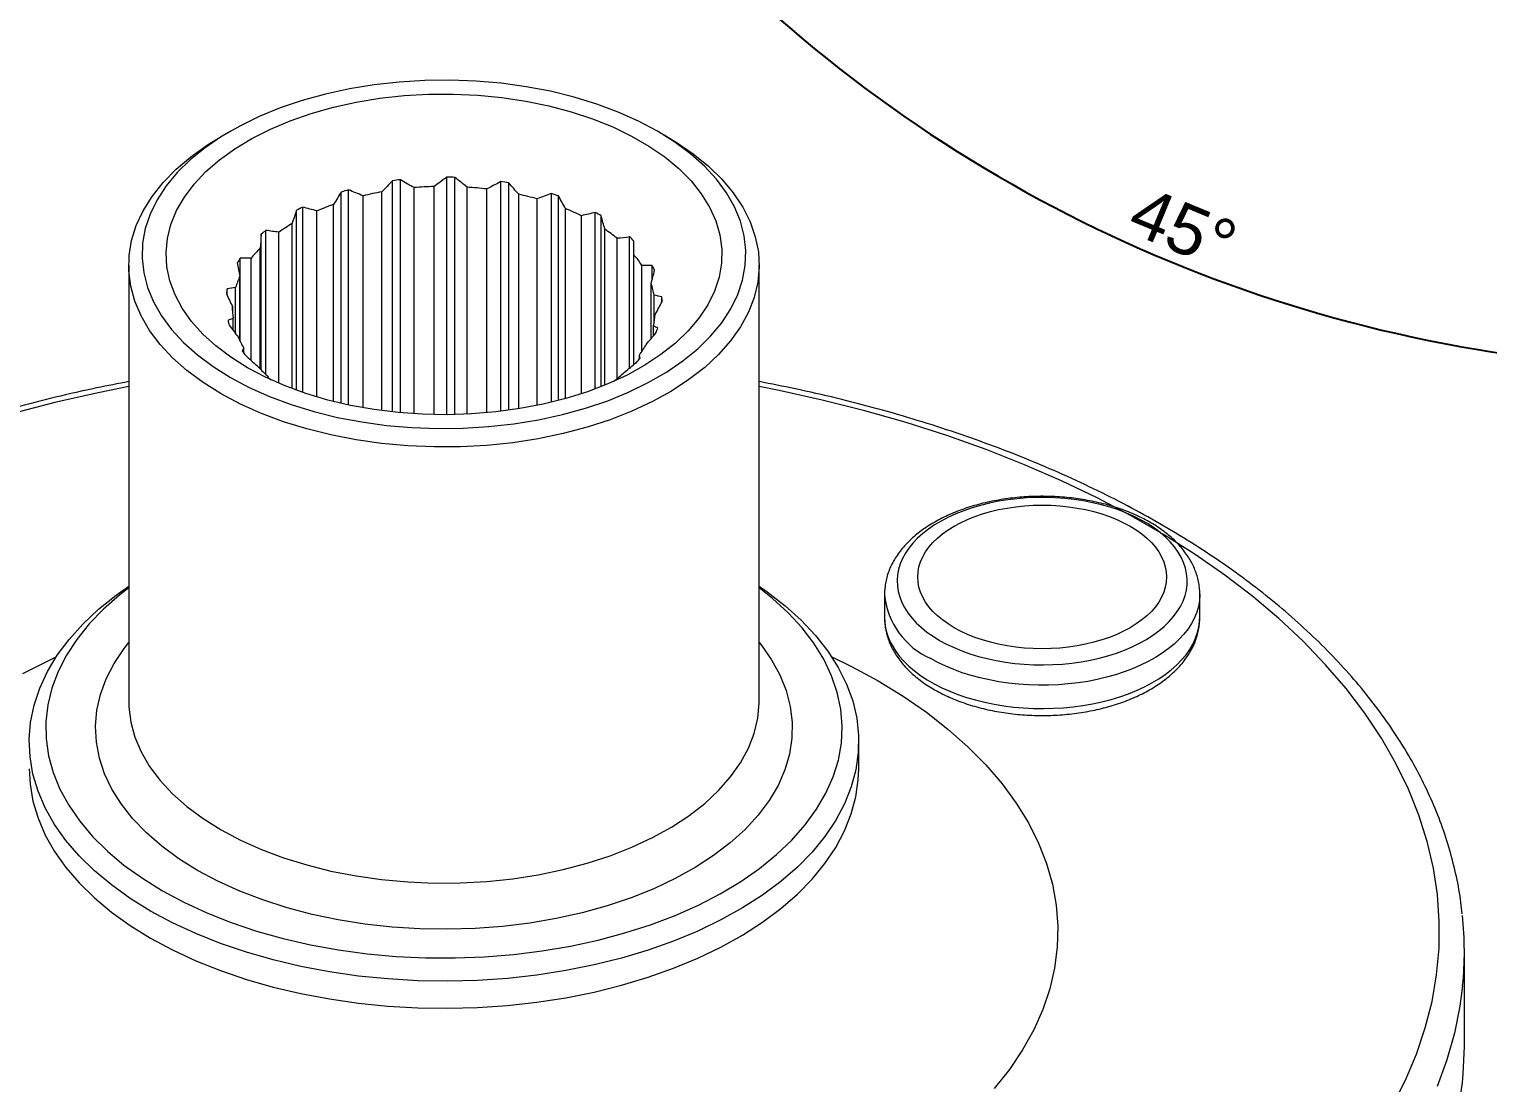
# Model space of a CAD drawing. Header units: millimetres. Extents: x 2429 to 2877, y 1091 to 1407.
# Drawn here: x 2495.5 to 2583.5, y 1158 to 1221.5 of the extents above; entities that cross this region are included whole.
import ezdxf

# ---------------------------------------------------------------- set-up
doc = ezdxf.new("R2010")
doc.units = ezdxf.units.MM
doc.layers.add('AM_5', color=3, linetype='Continuous', lineweight=25)
doc.styles.get("Standard").update_dxf_attribs({"font": 'arial.ttf'})
doc.dimstyles.new('ISO-25', dxfattribs={"dimtxt": 3, "dimasz": 2.5, "dimexe": 1.25, "dimexo": 0.625, "dimtad": 1, "dimtxsty": 'Standard', "dimcen": 2.5, "dimadec": 0, "dimazin": 0, "dimtfac": 1, "dimtmove": 0, "dimatfit": 3, "dimfxl": 1, "dimarcsym": 0})

# ---------------------------------------------------------------- blocks, each defined once
blk = doc.blocks.new('*D49')
at = {"layer": 'AM_5', "color": 0, "lineweight": -2, "transparency": 16777216}
for p, q in [((2596.817, 1360.981), (2596.817, 1381.905)), ((2518.206, 1286.096), (2501.007, 1286.096))]:
    blk.add_line(p, q, dxfattribs=at)
blk.add_arc((2596.817, 1286.096), 94.559, 91.51485, 178.48515, dxfattribs=at)
at = {"layer": 'AM_5', "color": 0, "transparency": 16777216}
for points in [[(2594.312, 1381.039), (2594.323, 1380.206), (2596.817, 1380.655)], [(2502.707, 1288.59), (2501.874, 1288.601), (2502.257, 1286.096)]]:
    blk.add_solid(points, dxfattribs=at)
at = {"layer": 'Defpoints', "color": 0, "transparency": 16777216}
for p in [(2549.537, 1367.987), (2596.817, 1360.356), (2518.831, 1286.096), (2816.641, 1286.096), (2596.817, 1211.837)]:
    blk.add_point(p, dxfattribs=at)
at = {"layer": 'AM_5', "color": 0, "transparency": 16777216, "insert": (2528.428, 1354.485), "char_height": 3, "attachment_point": 5, "rotation": 45}
blk.add_mtext('90°', dxfattribs=at)
blk = doc.blocks.new('*D50')
at = {"layer": 'AM_5', "color": 0, "lineweight": -2, "transparency": 16777216}
for p, q in [((2548.208, 1237.487), (2535.799, 1225.078)), ((2596.817, 1211.212), (2596.817, 1199.804))]:
    blk.add_line(p, q, dxfattribs=at)
blk.add_arc((2596.817, 1286.096), 85.042, 226.68439, 268.31561, dxfattribs=at)
at = {"layer": 'AM_5', "color": 0, "transparency": 16777216}
for points in [[(2538.186, 1223.922), (2538.767, 1224.519), (2536.683, 1225.962)], [(2594.323, 1201.507), (2594.311, 1200.674), (2596.817, 1201.054)]]:
    blk.add_solid(points, dxfattribs=at)
at = {"layer": 'Defpoints', "color": 0, "transparency": 16777216}
for p in [(2596.817, 1360.356), (2570.3, 1259.58), (2548.65, 1237.929), (2554.296, 1212.447), (2596.817, 1211.837)]:
    blk.add_point(p, dxfattribs=at)
at = {"layer": 'AM_5', "color": 0, "transparency": 16777216, "insert": (2565.096, 1209.514), "char_height": 3, "attachment_point": 5, "rotation": 337.5}
blk.add_mtext('45°', dxfattribs=at)

msp = doc.modelspace()

# ---------------------------------------------------------------- linework, layer by layer
at = {"color": 7, "linetype": 'Continuous', "lineweight": 15}
for p, q in [((2507.675, 1215.371), (2507.11, 1215.044)), ((2533.984, 1215.044), (2533.418, 1215.371)), ((2517.435, 1198.442), (2517.435, 1212.379)), ((2517.923, 1198.393), (2517.923, 1212.442)), ((2520.71, 1198.274), (2520.71, 1212.594)), ((2521.21, 1198.281), (2521.21, 1212.585)), ((2514.355, 1198.958), (2514.355, 1211.701)), ((2514.801, 1198.86), (2514.801, 1211.832)), ((2515.667, 1198.693), (2515.667, 1211.477)), ((2516.798, 1198.519), (2516.798, 1211.712)), ((2518.75, 1198.329), (2518.75, 1211.964)), ((2519.947, 1198.28), (2519.947, 1212.029)), ((2521.946, 1198.307), (2521.946, 1211.993)), ((2523.133, 1198.389), (2523.133, 1211.884)), ((2523.975, 1198.478), (2523.975, 1212.332)), ((2524.455, 1198.54), (2524.455, 1212.252)), ((2525.053, 1198.63), (2525.053, 1211.562)), ((2527.024, 1199.026), (2527.024, 1211.61)), ((2511.665, 1199.745), (2511.665, 1210.601)), ((2512.04, 1199.613), (2512.04, 1210.792)), ((2513.885, 1199.071), (2513.885, 1210.953)), ((2526.156, 1198.832), (2526.156, 1211.287)), ((2527.455, 1199.134), (2527.455, 1211.463)), ((2527.878, 1199.249), (2527.878, 1210.699)), ((2511.391, 1199.846), (2511.391, 1209.799)), ((2512.891, 1199.342), (2512.891, 1210.563)), ((2528.828, 1199.538), (2528.828, 1210.274)), ((2529.667, 1199.832), (2529.667, 1210.472)), ((2530.02, 1199.969), (2530.02, 1210.268)), ((2509.532, 1200.97), (2509.532, 1209.15)), ((2509.813, 1200.704), (2509.813, 1209.389)), ((2510.596, 1200.165), (2510.596, 1209.279)), ((2530.242, 1200.058), (2530.242, 1209.457)), ((2530.978, 1200.445), (2530.978, 1208.909)), ((2531.736, 1201.092), (2531.736, 1208.991)), ((2509.472, 1201.03), (2509.472, 1208.324)), ((2531.991, 1201.3), (2531.991, 1208.743)), ((2501.547, 1207.29), (2501.547, 1180.997)), ((2508.261, 1202.709), (2508.261, 1207.71)), ((2508.926, 1201.547), (2508.926, 1207.706)), ((2531.996, 1201.305), (2531.996, 1207.915)), ((2532.474, 1202.075), (2532.474, 1207.278)), ((2533.103, 1206.443), (2533.103, 1207.26)), ((2539.547, 1180.997), (2539.547, 1207.29)), ((2508.249, 1202.734), (2508.249, 1206.619)), ((2507.481, 1205.473), (2507.481, 1205.861)), ((2507.987, 1203.17), (2507.987, 1205.942)), ((2533.032, 1202.864), (2533.032, 1206.17)), ((2533.22, 1203.869), (2533.22, 1205.484)), ((2533.68, 1205.068), (2533.68, 1205.386)), ((2507.798, 1204.561), (2507.798, 1204.793)), ((2507.836, 1203.366), (2507.836, 1204.099)), ((2533.17, 1203.026), (2533.17, 1203.64)), ((2508.484, 1201.981), (2508.484, 1202.292)), ((2532.326, 1201.629), (2532.326, 1201.86)), ((2547.1, 1187.444), (2547.1, 1186.04)), ((2566.1, 1186.04), (2566.1, 1187.444)), ((2539.547, 1180.944), (2539.547, 1180.997)), ((2545.547, 1176.914), (2545.547, 1178.548)), ((2582.047, 1160.175), (2582.047, 1165.891))]:
    msp.add_line(p, q, dxfattribs=at)
at = {"color": 7, "linetype": 'Continuous', "lineweight": 15, "flags": 128}
for points in [[(2507.677, 1200.514), (2508.815, 1199.91), (2510.037, 1199.365), (2511.335, 1198.881), (2512.7, 1198.463), (2514.121, 1198.113), (2515.588, 1197.834), (2517.091, 1197.628), (2518.619, 1197.495), (2520.16, 1197.439), (2521.705, 1197.458), (2523.241, 1197.552), (2524.758, 1197.721), (2526.244, 1197.964), (2527.69, 1198.279), (2529.084, 1198.664), (2530.416, 1199.115), (2531.677, 1199.63), (2532.858, 1200.205), (2533.951, 1200.836), (2534.947, 1201.518), (2535.839, 1202.246), (2536.62, 1203.015), (2537.287, 1203.819), (2537.832, 1204.654), (2538.253, 1205.512), (2538.546, 1206.388), (2538.71, 1207.274), (2538.743, 1208.166), (2538.644, 1209.056), (2538.416, 1209.938), (2538.058, 1210.806), (2537.575, 1211.653), (2536.968, 1212.473), (2536.244, 1213.261), (2535.406, 1214.01), (2534.461, 1214.715), (2533.416, 1215.372), (2532.278, 1215.976), (2531.056, 1216.521), (2529.758, 1217.005), (2528.394, 1217.423), (2526.973, 1217.773), (2525.506, 1218.052), (2524.003, 1218.258), (2522.475, 1218.391), (2520.933, 1218.447), (2519.389, 1218.428), (2517.852, 1218.334), (2516.336, 1218.165), (2514.849, 1217.922), (2513.404, 1217.607), (2512.01, 1217.222), (2510.678, 1216.771), (2509.416, 1216.256), (2508.235, 1215.681), (2507.143, 1215.05), (2506.147, 1214.368), (2505.255, 1213.64), (2504.473, 1212.871), (2503.807, 1212.067), (2503.262, 1211.232), (2502.841, 1210.374), (2502.547, 1209.498), (2502.384, 1208.612), (2502.351, 1207.72), (2502.449, 1206.83), (2502.678, 1205.948), (2503.035, 1205.08), (2503.519, 1204.233), (2504.125, 1203.413), (2504.85, 1202.625), (2505.688, 1201.876), (2506.632, 1201.17), (2507.677, 1200.514)], [(2508.703, 1201.106), (2507.702, 1201.737), (2506.802, 1202.416), (2506.01, 1203.139), (2505.332, 1203.9), (2504.772, 1204.692), (2504.336, 1205.509), (2504.027, 1206.346), (2503.847, 1207.195), (2503.798, 1208.05), (2503.88, 1208.904), (2504.092, 1209.751), (2504.433, 1210.583), (2504.9, 1211.395), (2505.49, 1212.18), (2506.198, 1212.931), (2507.018, 1213.644), (2507.943, 1214.312), (2508.968, 1214.93), (2510.083, 1215.493), (2511.28, 1215.998), (2512.549, 1216.439), (2513.881, 1216.814), (2515.265, 1217.119), (2516.691, 1217.353), (2518.146, 1217.513), (2519.621, 1217.598), (2521.103, 1217.607), (2522.58, 1217.541), (2524.041, 1217.4), (2525.475, 1217.184), (2526.871, 1216.897), (2528.217, 1216.539), (2529.503, 1216.114), (2530.719, 1215.625), (2531.855, 1215.076), (2532.903, 1214.471), (2533.854, 1213.815), (2534.701, 1213.113), (2535.437, 1212.371), (2536.057, 1211.594), (2536.555, 1210.788), (2536.928, 1209.96), (2537.173, 1209.117), (2537.288, 1208.264), (2537.271, 1207.408), (2537.124, 1206.557), (2536.847, 1205.717), (2536.442, 1204.894), (2535.913, 1204.095), (2535.264, 1203.326), (2534.5, 1202.593), (2533.626, 1201.902), (2532.65, 1201.259), (2531.579, 1200.667), (2530.422, 1200.133), (2529.188, 1199.659), (2527.886, 1199.251), (2526.526, 1198.911), (2525.12, 1198.641), (2523.678, 1198.444), (2522.212, 1198.321), (2520.732, 1198.274), (2519.251, 1198.302), (2517.78, 1198.406), (2516.331, 1198.585), (2514.915, 1198.836), (2513.543, 1199.159), (2512.225, 1199.551), (2510.973, 1200.009), (2509.796, 1200.528), (2508.703, 1201.106)], [(2507.112, 1199.534), (2506.035, 1200.21), (2505.059, 1200.936), (2504.193, 1201.706), (2503.441, 1202.516), (2502.809, 1203.359), (2502.301, 1204.23), (2501.922, 1205.122), (2501.673, 1206.029), (2501.556, 1206.945), (2501.573, 1207.864), (2501.723, 1208.778), (2502.004, 1209.682), (2502.416, 1210.57), (2502.955, 1211.434), (2503.618, 1212.269), (2504.399, 1213.07), (2505.293, 1213.829), (2506.295, 1214.543), (2507.11, 1215.044)], [(2533.984, 1215.044), (2534.533, 1214.714), (2535.56, 1214.012), (2536.482, 1213.264), (2537.292, 1212.473), (2537.984, 1211.646), (2538.554, 1210.788), (2538.998, 1209.906), (2539.313, 1209.006), (2539.496, 1208.093), (2539.546, 1207.175), (2539.462, 1206.258), (2539.246, 1205.347), (2538.899, 1204.451), (2538.424, 1203.574), (2537.822, 1202.724), (2537.1, 1201.905), (2536.261, 1201.125), (2535.313, 1200.387), (2534.26, 1199.698), (2533.112, 1199.062), (2531.875, 1198.484), (2530.559, 1197.968), (2529.173, 1197.517), (2527.726, 1197.134), (2526.229, 1196.823), (2524.691, 1196.585), (2523.125, 1196.423), (2521.541, 1196.336), (2519.95, 1196.327), (2518.363, 1196.394), (2516.791, 1196.538), (2515.246, 1196.757), (2513.738, 1197.05), (2512.277, 1197.415), (2510.875, 1197.849), (2509.54, 1198.349), (2508.283, 1198.912), (2507.112, 1199.534)], [(2550.418, 1184.667), (2550.841, 1184.439), (2551.288, 1184.228), (2551.758, 1184.034), (2552.25, 1183.858), (2552.761, 1183.702), (2553.288, 1183.565), (2553.83, 1183.449), (2554.384, 1183.354), (2554.948, 1183.28), (2555.519, 1183.228), (2556.095, 1183.198), (2556.673, 1183.189), (2557.25, 1183.203), (2557.825, 1183.239), (2558.394, 1183.297), (2558.956, 1183.376), (2559.507, 1183.476), (2560.046, 1183.598), (2560.569, 1183.739), (2561.076, 1183.901), (2561.562, 1184.081), (2562.027, 1184.279), (2562.468, 1184.495), (2562.884, 1184.727), (2563.272, 1184.974), (2563.63, 1185.236), (2563.959, 1185.511), (2564.255, 1185.798), (2564.517, 1186.095), (2564.745, 1186.402), (2564.937, 1186.716), (2565.093, 1187.038), (2565.211, 1187.364), (2565.292, 1187.695), (2565.335, 1188.028), (2565.34, 1188.361), (2565.307, 1188.695), (2565.235, 1189.026), (2565.126, 1189.353), (2564.979, 1189.676), (2564.796, 1189.993), (2564.577, 1190.302), (2564.323, 1190.602), (2564.036, 1190.891), (2563.715, 1191.169), (2563.364, 1191.434), (2562.983, 1191.685), (2562.574, 1191.921), (2562.14, 1192.141), (2561.68, 1192.344), (2561.199, 1192.529), (2560.698, 1192.695), (2560.178, 1192.841), (2559.643, 1192.968), (2559.095, 1193.073), (2558.536, 1193.158), (2557.968, 1193.221), (2557.394, 1193.262), (2556.817, 1193.282), (2556.239, 1193.279), (2555.663, 1193.254), (2555.09, 1193.207), (2554.524, 1193.139), (2553.968, 1193.049), (2553.422, 1192.938), (2552.891, 1192.806), (2552.376, 1192.655), (2551.879, 1192.484), (2551.403, 1192.295), (2550.95, 1192.087), (2550.521, 1191.863), (2550.12, 1191.624), (2549.746, 1191.369), (2549.402, 1191.101), (2549.09, 1190.82), (2548.811, 1190.527), (2548.565, 1190.225), (2548.355, 1189.914), (2548.181, 1189.596), (2548.044, 1189.272), (2547.944, 1188.943), (2547.882, 1188.611), (2547.858, 1188.278), (2547.872, 1187.944), (2547.925, 1187.612), (2548.015, 1187.282), (2548.143, 1186.957), (2548.308, 1186.637), (2548.51, 1186.324), (2548.746, 1186.02), (2549.017, 1185.725), (2549.321, 1185.441), (2549.657, 1185.169), (2550.023, 1184.911), (2550.418, 1184.667)], [(2561.904, 1191.551), (2562.268, 1191.325), (2562.604, 1191.085), (2562.91, 1190.831), (2563.183, 1190.565), (2563.423, 1190.288), (2563.627, 1190.003), (2563.797, 1189.71), (2563.929, 1189.41), (2564.024, 1189.106), (2564.081, 1188.799), (2564.1, 1188.49), (2564.081, 1188.181), (2564.024, 1187.874), (2563.929, 1187.57), (2563.797, 1187.27), (2563.627, 1186.977), (2563.423, 1186.691), (2563.183, 1186.415), (2562.91, 1186.149), (2562.604, 1185.895), (2562.268, 1185.655), (2561.904, 1185.428), (2561.512, 1185.218), (2561.095, 1185.024), (2560.655, 1184.848), (2560.195, 1184.69), (2559.716, 1184.551), (2559.221, 1184.433), (2558.713, 1184.336), (2558.195, 1184.259), (2557.668, 1184.204), (2557.135, 1184.171), (2556.6, 1184.16), (2556.065, 1184.171), (2555.533, 1184.204), (2555.006, 1184.259), (2554.487, 1184.336), (2553.979, 1184.433), (2553.485, 1184.551), (2553.006, 1184.69), (2552.546, 1184.848), (2552.106, 1185.024), (2551.689, 1185.218), (2551.297, 1185.428), (2550.932, 1185.655), (2550.596, 1185.895), (2550.291, 1186.149), (2550.018, 1186.415), (2549.778, 1186.691), (2549.573, 1186.977), (2549.404, 1187.27), (2549.272, 1187.57), (2549.177, 1187.874), (2549.119, 1188.181), (2549.1, 1188.49), (2549.119, 1188.799), (2549.177, 1189.106), (2549.272, 1189.41), (2549.404, 1189.71), (2549.573, 1190.003), (2549.778, 1190.288), (2550.018, 1190.565), (2550.291, 1190.831), (2550.596, 1191.085), (2550.932, 1191.325), (2551.297, 1191.551), (2551.689, 1191.762), (2552.106, 1191.956), (2552.546, 1192.132), (2553.006, 1192.29), (2553.485, 1192.428), (2553.979, 1192.547), (2554.487, 1192.644), (2555.006, 1192.721), (2555.533, 1192.775), (2556.065, 1192.808), (2556.6, 1192.82), (2557.135, 1192.808), (2557.668, 1192.775), (2558.195, 1192.721), (2558.713, 1192.644), (2559.221, 1192.547), (2559.716, 1192.428), (2560.195, 1192.29), (2560.655, 1192.132), (2561.095, 1191.956), (2561.512, 1191.762), (2561.904, 1191.551)], [(2502.869, 1168.342), (2501.64, 1169.105), (2500.509, 1169.918), (2499.482, 1170.775), (2498.566, 1171.673), (2497.764, 1172.606), (2497.08, 1173.571), (2496.519, 1174.561), (2496.084, 1175.572), (2495.776, 1176.599), (2495.597, 1177.636), (2495.548, 1178.678), (2495.629, 1179.719), (2495.841, 1180.754), (2496.181, 1181.777), (2496.648, 1182.784), (2497.24, 1183.768), (2497.953, 1184.725), (2498.784, 1185.65), (2499.729, 1186.539), (2500.782, 1187.385), (2501.547, 1187.927)], [(2501.547, 1187.829), (2501.001, 1187.404), (2500.026, 1186.549), (2499.163, 1185.654), (2498.416, 1184.725), (2497.791, 1183.767), (2497.29, 1182.785), (2496.916, 1181.784), (2496.671, 1180.77), (2496.556, 1179.748), (2496.572, 1178.724), (2496.72, 1177.704), (2496.997, 1176.693), (2497.403, 1175.696), (2497.936, 1174.719), (2498.592, 1173.768), (2499.368, 1172.847), (2500.259, 1171.962), (2501.262, 1171.117), (2502.369, 1170.317), (2503.576, 1169.567)], [(2539.547, 1187.927), (2540.032, 1187.589), (2541.112, 1186.754), (2542.084, 1185.876), (2542.944, 1184.96), (2543.687, 1184.01), (2544.309, 1183.032), (2544.808, 1182.031), (2545.18, 1181.011), (2545.424, 1179.978), (2545.538, 1178.938), (2545.521, 1177.896), (2545.375, 1176.858), (2545.099, 1175.828), (2544.695, 1174.812), (2544.165, 1173.816), (2543.512, 1172.845), (2542.739, 1171.903), (2541.851, 1170.996), (2540.851, 1170.128), (2539.746, 1169.304), (2538.541, 1168.528), (2537.241, 1167.805), (2535.855, 1167.137), (2534.389, 1166.53), (2532.851, 1165.984), (2531.248, 1165.504), (2529.59, 1165.093), (2527.885, 1164.751), (2526.141, 1164.481), (2524.368, 1164.285), (2522.576, 1164.163), (2520.772, 1164.116), (2518.968, 1164.144), (2517.172, 1164.247), (2515.393, 1164.425), (2513.641, 1164.677), (2511.926, 1165.001), (2510.255, 1165.395), (2508.638, 1165.858), (2507.083, 1166.387), (2505.598, 1166.98), (2504.191, 1167.633), (2502.869, 1168.342)], [(2503.576, 1169.567), (2504.876, 1168.87), (2506.261, 1168.231), (2507.724, 1167.652), (2509.258, 1167.138), (2510.853, 1166.69), (2512.501, 1166.311), (2514.192, 1166.004), (2515.919, 1165.769), (2517.671, 1165.609), (2519.438, 1165.524), (2521.212, 1165.514), (2522.982, 1165.581), (2524.739, 1165.722), (2526.472, 1165.938), (2528.174, 1166.227), (2529.834, 1166.588), (2531.443, 1167.019), (2532.992, 1167.517), (2534.474, 1168.08), (2535.879, 1168.705), (2537.201, 1169.388), (2538.432, 1170.125), (2539.565, 1170.913), (2540.594, 1171.747), (2541.514, 1172.622), (2542.319, 1173.535), (2543.005, 1174.479), (2543.569, 1175.45), (2544.007, 1176.442), (2544.317, 1177.45), (2544.497, 1178.469), (2544.546, 1179.492), (2544.464, 1180.515), (2544.251, 1181.531), (2543.909, 1182.536), (2543.44, 1183.524), (2542.845, 1184.488), (2542.129, 1185.425), (2541.294, 1186.328), (2540.347, 1187.194), (2539.547, 1187.829)], [(2581.932, 1158.004), (2581.981, 1158.536), (2582.047, 1160.175)]]:
    msp.add_lwpolyline(points, dxfattribs=at)
at = {"color": 8, "linetype": 'Continuous', "lineweight": 15, "flags": 128}
for points in [[(2501.547, 1199.971), (2499.698, 1199.595), (2497.103, 1199), (2494.559, 1198.336)], [(2577.717, 1156.604), (2578.502, 1158.151), (2579.162, 1159.717), (2579.695, 1161.3), (2580.1, 1162.895), (2580.375, 1164.499), (2580.521, 1166.109), (2580.538, 1167.72), (2580.424, 1169.331), (2580.181, 1170.937), (2579.808, 1172.534), (2579.307, 1174.12), (2578.679, 1175.691), (2577.925, 1177.243), (2577.047, 1178.773), (2576.046, 1180.278), (2574.925, 1181.754), (2573.687, 1183.199), (2572.333, 1184.609), (2570.867, 1185.981), (2569.292, 1187.312), (2567.612, 1188.599), (2565.829, 1189.84), (2563.949, 1191.032), (2561.974, 1192.171), (2559.91, 1193.257), (2557.761, 1194.286), (2555.531, 1195.256), (2553.225, 1196.165), (2550.849, 1197.011), (2548.406, 1197.793), (2545.904, 1198.508), (2543.346, 1199.155), (2540.74, 1199.733), (2539.547, 1199.971)], [(2566.1, 1187.448), (2566.1, 1187.401), (2566.076, 1187.053), (2566.014, 1186.707), (2565.914, 1186.363), (2565.777, 1186.025), (2565.602, 1185.691), (2565.392, 1185.365), (2565.145, 1185.048), (2564.865, 1184.74), (2564.551, 1184.443), (2564.205, 1184.157), (2563.829, 1183.886), (2563.424, 1183.628), (2562.991, 1183.386), (2562.532, 1183.16), (2562.049, 1182.952), (2561.545, 1182.761), (2561.02, 1182.59), (2560.478, 1182.437), (2559.92, 1182.306), (2559.349, 1182.194), (2558.767, 1182.104), (2558.176, 1182.036), (2557.578, 1181.989), (2556.977, 1181.964), (2556.374, 1181.961), (2555.772, 1181.981), (2555.174, 1182.022), (2554.581, 1182.085), (2553.996, 1182.17), (2553.422, 1182.276), (2552.861, 1182.403), (2552.314, 1182.55), (2551.785, 1182.716), (2551.276, 1182.902), (2550.787, 1183.106), (2550.322, 1183.328), (2549.883, 1183.566)], [(2547.1, 1186.04), (2547.115, 1185.736), (2547.168, 1185.389), (2547.258, 1185.045), (2547.386, 1184.705), (2547.551, 1184.37), (2547.753, 1184.042), (2547.99, 1183.722), (2548.262, 1183.412), (2548.568, 1183.112), (2548.906, 1182.824), (2549.275, 1182.548), (2549.673, 1182.287), (2550.099, 1182.041), (2550.552, 1181.811), (2551.029, 1181.598), (2551.528, 1181.403), (2552.047, 1181.227), (2552.585, 1181.07), (2553.14, 1180.933), (2553.708, 1180.816), (2554.287, 1180.721), (2554.877, 1180.647), (2555.473, 1180.595), (2556.073, 1180.564), (2556.676, 1180.556), (2557.278, 1180.57), (2557.878, 1180.606), (2558.472, 1180.664), (2559.059, 1180.743), (2559.636, 1180.844), (2560.201, 1180.965), (2560.751, 1181.107), (2561.285, 1181.269), (2561.8, 1181.45), (2562.293, 1181.65), (2562.764, 1181.867), (2563.21, 1182.101), (2563.63, 1182.351), (2564.021, 1182.616), (2564.382, 1182.895), (2564.712, 1183.186), (2565.009, 1183.489), (2565.273, 1183.802), (2565.501, 1184.124), (2565.694, 1184.453), (2565.85, 1184.79), (2565.969, 1185.131), (2566.05, 1185.476), (2566.093, 1185.823), (2566.1, 1186.04)], [(2505.698, 1170.792), (2504.565, 1171.5), (2503.533, 1172.258), (2502.609, 1173.061), (2501.798, 1173.903), (2501.106, 1174.781), (2500.536, 1175.687), (2500.093, 1176.616), (2499.78, 1177.563), (2499.598, 1178.521), (2499.548, 1179.485), (2499.631, 1180.447), (2499.846, 1181.403), (2500.192, 1182.346), (2500.667, 1183.27), (2501.267, 1184.17), (2501.547, 1184.527)], [(2539.547, 1184.527), (2539.657, 1184.39), (2540.288, 1183.498), (2540.795, 1182.579), (2541.173, 1181.64), (2541.421, 1180.687), (2541.537, 1179.726), (2541.521, 1178.762), (2541.372, 1177.802), (2541.091, 1176.851), (2540.68, 1175.917), (2540.142, 1175.005), (2539.48, 1174.12), (2538.698, 1173.268), (2537.802, 1172.455), (2536.797, 1171.685), (2535.688, 1170.964), (2534.484, 1170.296), (2533.192, 1169.685), (2531.82, 1169.136), (2530.377, 1168.651), (2528.872, 1168.234), (2527.313, 1167.888), (2525.713, 1167.614), (2524.079, 1167.414), (2522.423, 1167.29), (2520.756, 1167.242), (2519.087, 1167.27), (2517.427, 1167.376), (2515.787, 1167.557), (2514.177, 1167.812), (2512.607, 1168.141), (2511.087, 1168.541), (2509.628, 1169.009), (2508.237, 1169.542), (2506.924, 1170.138), (2505.698, 1170.792)], [(2495.171, 1182.66), (2496.81, 1183.501), (2497.179, 1183.677)], [(2543.915, 1183.677), (2545.114, 1183.088), (2546.71, 1182.22), (2548.214, 1181.298), (2549.62, 1180.327), (2550.925, 1179.31), (2552.123, 1178.249), (2553.21, 1177.15), (2554.182, 1176.015), (2555.037, 1174.849), (2555.77, 1173.656), (2556.379, 1172.44), (2556.862, 1171.205), (2557.218, 1169.956), (2557.445, 1168.697), (2557.543, 1167.432), (2557.51, 1166.167), (2557.348, 1164.904), (2557.056, 1163.65), (2556.636, 1162.407), (2556.09, 1161.181), (2555.418, 1159.976), (2554.624, 1158.796), (2553.711, 1157.645)], [(2501.547, 1180.997), (2501.556, 1180.653), (2501.673, 1179.736), (2501.922, 1178.829), (2502.301, 1177.937), (2502.809, 1177.066), (2503.441, 1176.223), (2504.193, 1175.414), (2505.059, 1174.643), (2506.035, 1173.917), (2507.112, 1173.241)], [(2507.112, 1173.241), (2508.283, 1172.619), (2509.54, 1172.056), (2510.875, 1171.556), (2512.277, 1171.122), (2513.738, 1170.757), (2515.246, 1170.464), (2516.791, 1170.245), (2518.363, 1170.101), (2519.95, 1170.034), (2521.541, 1170.044), (2523.125, 1170.13), (2524.691, 1170.293), (2526.229, 1170.531), (2527.726, 1170.842), (2529.173, 1171.224), (2530.559, 1171.675), (2531.875, 1172.191), (2533.112, 1172.77), (2534.26, 1173.405), (2535.313, 1174.094), (2536.261, 1174.832), (2537.1, 1175.613), (2537.822, 1176.431), (2538.424, 1177.282), (2538.899, 1178.158), (2539.246, 1179.055), (2539.462, 1179.965), (2539.546, 1180.882), (2539.547, 1180.944)], [(2495.547, 1176.918), (2495.597, 1176.003), (2495.776, 1174.966), (2496.084, 1173.939), (2496.519, 1172.928), (2497.08, 1171.938), (2497.764, 1170.973), (2498.566, 1170.039), (2499.482, 1169.142), (2500.509, 1168.285), (2501.64, 1167.472), (2502.869, 1166.709)], [(2502.869, 1166.709), (2504.191, 1166), (2505.598, 1165.347), (2507.083, 1164.754), (2508.638, 1164.225), (2510.255, 1163.762), (2511.926, 1163.368), (2513.641, 1163.044), (2515.393, 1162.792), (2517.172, 1162.614), (2518.968, 1162.511), (2520.772, 1162.483), (2522.576, 1162.53), (2524.368, 1162.652), (2526.141, 1162.848), (2527.885, 1163.118), (2529.59, 1163.46), (2531.248, 1163.871), (2532.851, 1164.351), (2534.389, 1164.896), (2535.855, 1165.504), (2537.241, 1166.172), (2538.541, 1166.895), (2539.746, 1167.671), (2540.851, 1168.495), (2541.851, 1169.363), (2542.739, 1170.27), (2543.512, 1171.211), (2544.165, 1172.183), (2544.695, 1173.179), (2545.099, 1174.195), (2545.375, 1175.225), (2545.521, 1176.263), (2545.547, 1176.91)], [(2581.944, 1163.842), (2581.784, 1162.615), (2581.457, 1160.986), (2581, 1159.367), (2580.413, 1157.763)], [(2581.784, 1156.9), (2581.932, 1158.004)]]:
    msp.add_lwpolyline(points, dxfattribs=at)
at = {"color": 7, "linetype": 'Continuous', "lineweight": 15}
for centre, radius, start, end in [((2520.456, 1190.888), 21.702, 96.70328, 98.00225), ((2520.547, 1189.84), 22.755, 88.33136, 89.58995), ((2519.727, 1194.262), 18.248, 105.66179, 107.11994), ((2520.218, 1192.42), 19.592, 100.05187, 103.43012), ((2520.54, 1190.156), 21.881, 91.55437, 94.69267), ((2520.579, 1190.498), 21.538, 83.19002, 86.36154), ((2520.737, 1191.556), 21.027, 79.8158, 81.14241), ((2521.078, 1193.302), 18.688, 74.23052, 77.71697), ((2521.703, 1195.32), 17.137, 70.38951, 71.90996), ((2518.012, 1198.594), 13.581, 116.08597, 117.86144), ((2519.04, 1196.353), 15.483, 109.44509, 113.39748), ((2522.501, 1197.419), 14.327, 63.79647, 67.95879), ((2516.962, 1200.423), 10.906, 120.72057, 125.71334), ((2523.646, 1199.635), 12.398, 59.05932, 60.94606), ((2515.587, 1202.307), 9.137, 129.19013, 131.50255), ((2524.737, 1201.291), 9.848, 50.6699, 56.01429), ((2526.137, 1203.001), 8.2, 44.449, 46.93451), ((2514.538, 1203.302), 7.133, 135.25422, 141.88127), ((2513.245, 1204.414), 5.975, 146.51586, 149.58516), ((2527.113, 1203.757), 6.414, 33.2984, 40.41253), ((2528.31, 1204.674), 5.446, 25.08169, 28.34704), ((2512.651, 1204.525), 4.874, 154.56202, 163.10505), ((2511.896, 1204.991), 4.5, 168.84666, 172.55463), ((2528.732, 1204.622), 4.57, 10.88272, 19.80155), ((2529.3, 1205.003), 4.396, 1.23287, 4.99909), ((2512.064, 1204.677), 4.267, 178.44796, 187.784), ((2512.1, 1205.061), 4.709, 193.54334, 197.14093), ((2528.93, 1204.688), 4.368, 346.10466, 355.29662), ((2513.024, 1204.995), 5.283, 202.66612, 210.76261), ((2528.695, 1205.161), 5.024, 337.11067, 340.5564), ((2513.77, 1205.954), 6.613, 215.42111, 218.28982), ((2527.622, 1205.247), 5.796, 324.245, 331.85602), ((2515.13, 1206.615), 7.951, 222.6095, 228.774), ((2526.748, 1206.424), 7.356, 317.23167, 319.90382), ((2516.114, 1208.357), 9.98, 232.25568, 233.14607), ((2525.371, 1207.267), 8.831, 307.8104, 313.2185), ((2561.5, 1165.891), 20.547, 354.27534, 6.09643)]:
    msp.add_arc(centre, radius, start, end, dxfattribs=at)
at = {"color": 8, "linetype": 'Continuous', "lineweight": 15}
msp.add_arc((2551.804, 1187.883), 4.725, 185.45553, 246.01104, dxfattribs=at)
at = {"color": 7, "linetype": 'Continuous', "lineweight": 15}
for points in [[(2517.435, 1212.379), (2517.225, 1212.153), (2517.012, 1211.93), (2516.798, 1211.712)], [(2518.75, 1211.964), (2518.471, 1212.118), (2518.196, 1212.278), (2517.923, 1212.442)], [(2520.71, 1212.594), (2520.458, 1212.402), (2520.204, 1212.213), (2519.947, 1212.029)], [(2521.946, 1211.993), (2521.698, 1212.186), (2521.453, 1212.384), (2521.21, 1212.585)], [(2514.355, 1211.701), (2514.2, 1211.448), (2514.043, 1211.198), (2513.885, 1210.953)], [(2515.667, 1211.477), (2515.375, 1211.59), (2515.087, 1211.708), (2514.801, 1211.832)], [(2523.975, 1212.332), (2523.697, 1212.178), (2523.416, 1212.029), (2523.133, 1211.884)], [(2525.053, 1211.562), (2524.852, 1211.788), (2524.652, 1212.018), (2524.455, 1212.252)], [(2527.024, 1211.61), (2526.738, 1211.497), (2526.449, 1211.389), (2526.156, 1211.287)], [(2511.665, 1210.601), (2511.574, 1210.33), (2511.483, 1210.063), (2511.391, 1209.799)], [(2512.891, 1210.563), (2512.604, 1210.634), (2512.321, 1210.71), (2512.04, 1210.792)], [(2527.878, 1210.699), (2527.735, 1210.95), (2527.594, 1211.205), (2527.455, 1211.463)], [(2529.667, 1210.472), (2529.39, 1210.401), (2529.11, 1210.334), (2528.828, 1210.274)], [(2530.242, 1209.457), (2530.167, 1209.724), (2530.093, 1209.995), (2530.02, 1210.268)], [(2509.532, 1209.15), (2509.512, 1208.871), (2509.492, 1208.596), (2509.472, 1208.324)], [(2510.596, 1209.279), (2510.332, 1209.309), (2510.072, 1209.347), (2509.813, 1209.389)], [(2531.736, 1208.991), (2531.486, 1208.958), (2531.234, 1208.93), (2530.978, 1208.909)], [(2531.996, 1207.915), (2531.995, 1208.187), (2531.993, 1208.464), (2531.991, 1208.743)], [(2508.092, 1207.439), (2508.144, 1207.162), (2508.196, 1206.889), (2508.249, 1206.619)], [(2508.926, 1207.706), (2508.702, 1207.701), (2508.481, 1207.703), (2508.261, 1207.71)], [(2533.103, 1207.26), (2532.895, 1207.26), (2532.686, 1207.266), (2532.474, 1207.278)], [(2533.032, 1206.17), (2533.103, 1206.437), (2533.173, 1206.708), (2533.242, 1206.982)], [(2507.434, 1205.574), (2507.554, 1205.31), (2507.676, 1205.049), (2507.798, 1204.793)], [(2507.987, 1205.942), (2507.816, 1205.909), (2507.648, 1205.882), (2507.481, 1205.861)], [(2533.68, 1205.386), (2533.528, 1205.412), (2533.375, 1205.445), (2533.22, 1205.484)], [(2533.283, 1204.33), (2533.422, 1204.582), (2533.559, 1204.838), (2533.696, 1205.098)], [(2507.836, 1204.099), (2507.73, 1204.045), (2507.626, 1203.999), (2507.522, 1203.959)], [(2507.6, 1203.674), (2507.781, 1203.432), (2507.964, 1203.193), (2508.149, 1202.959)], [(2533.432, 1203.489), (2533.346, 1203.532), (2533.258, 1203.582), (2533.17, 1203.64)], [(2532.733, 1202.513), (2532.932, 1202.74), (2533.128, 1202.972), (2533.323, 1203.207)], [(2508.484, 1202.292), (2508.45, 1202.229), (2508.415, 1202.172), (2508.381, 1202.122)], [(2508.58, 1201.857), (2508.81, 1201.645), (2509.043, 1201.437), (2509.279, 1201.233)], [(2532.375, 1201.686), (2532.359, 1201.738), (2532.343, 1201.795), (2532.326, 1201.86)], [(2531.418, 1200.831), (2531.664, 1201.026), (2531.907, 1201.226), (2532.148, 1201.429)], [(2509.89, 1200.636), (2509.929, 1200.572), (2509.967, 1200.516), (2510.005, 1200.466)]]:
    msp.add_open_spline(points, degree=3, dxfattribs=at)
for points, knots in [([(2501.547, 1200.266), (2500.906, 1200.143), (2499.414, 1199.858), (2497.117, 1199.333), (2494.654, 1198.705), (2492.241, 1198.013), (2489.882, 1197.26), (2487.58, 1196.447), (2485.34, 1195.576), (2483.166, 1194.647), (2481.063, 1193.662), (2479.035, 1192.624), (2477.085, 1191.533), (2475.217, 1190.392), (2473.436, 1189.203), (2471.744, 1187.967), (2470.145, 1186.687), (2468.642, 1185.366), (2467.239, 1184.006), (2465.939, 1182.609), (2464.745, 1181.178), (2463.658, 1179.717), (2462.682, 1178.228), (2461.819, 1176.714), (2461.07, 1175.18), (2460.437, 1173.629), (2459.919, 1172.063), (2459.524, 1170.487), (2459.276, 1169.18), (2459.203, 1168.398), (2459.18, 1168.146)], [0, 0, 0, 0, 0.027748, 0.064556, 0.101372, 0.138197, 0.175032, 0.211878, 0.248735, 0.285603, 0.322483, 0.359374, 0.396274, 0.433183, 0.470097, 0.507012, 0.543922, 0.580821, 0.617698, 0.654545, 0.691349, 0.728097, 0.764775, 0.80137, 0.837871, 0.87427, 0.910564, 0.946755, 0.982854, 1, 1, 1, 1]), ([(2581.911, 1168.179), (2581.89, 1168.403), (2581.821, 1169.156), (2581.581, 1170.431), (2581.193, 1172), (2580.683, 1173.557), (2580.059, 1175.1), (2579.321, 1176.625), (2578.471, 1178.13), (2577.508, 1179.612), (2576.435, 1181.068), (2575.254, 1182.495), (2573.968, 1183.889), (2572.578, 1185.249), (2571.088, 1186.57), (2569.501, 1187.851), (2567.82, 1189.089), (2566.049, 1190.281), (2564.19, 1191.426), (2562.249, 1192.521), (2560.229, 1193.565), (2558.133, 1194.554), (2555.966, 1195.488), (2553.733, 1196.366), (2551.436, 1197.185), (2549.082, 1197.943), (2546.674, 1198.641), (2544.216, 1199.275), (2541.841, 1199.823), (2540.269, 1200.128), (2539.547, 1200.268)], [0, 0, 0, 0, 0.015299, 0.051287, 0.087319, 0.123419, 0.159605, 0.195887, 0.232271, 0.268755, 0.305331, 0.341989, 0.378718, 0.415505, 0.452336, 0.4892, 0.526087, 0.562988, 0.599897, 0.636808, 0.673715, 0.710616, 0.74751, 0.784394, 0.82127, 0.858135, 0.894992, 0.931839, 0.968677, 1, 1, 1, 1]), ([(2566.096, 1187.449), (2566.097, 1187.492), (2566.101, 1187.655), (2566.073, 1187.94), (2566.01, 1188.3), (2565.912, 1188.655), (2565.781, 1189.005), (2565.617, 1189.35), (2565.42, 1189.688), (2565.189, 1190.017), (2564.927, 1190.338), (2564.633, 1190.647), (2564.308, 1190.945), (2563.953, 1191.23), (2563.572, 1191.5), (2563.164, 1191.754), (2562.732, 1191.992), (2562.278, 1192.212), (2561.804, 1192.414), (2561.312, 1192.597), (2560.803, 1192.761), (2560.28, 1192.906), (2559.744, 1193.031), (2559.198, 1193.136), (2558.642, 1193.22), (2558.08, 1193.284), (2557.513, 1193.328), (2556.943, 1193.351), (2556.371, 1193.353), (2555.801, 1193.334), (2555.233, 1193.295), (2554.669, 1193.235), (2554.113, 1193.154), (2553.565, 1193.053), (2553.027, 1192.932), (2552.501, 1192.792), (2551.99, 1192.631), (2551.494, 1192.452), (2551.015, 1192.253), (2550.556, 1192.036), (2550.118, 1191.801), (2549.703, 1191.548), (2549.312, 1191.278), (2548.948, 1190.992), (2548.612, 1190.691), (2548.307, 1190.375), (2548.034, 1190.047), (2547.794, 1189.708), (2547.588, 1189.36), (2547.418, 1189.004), (2547.284, 1188.644), (2547.186, 1188.28), (2547.125, 1187.915), (2547.098, 1187.631), (2547.103, 1187.47), (2547.104, 1187.431)], [0, 0, 0, 0, 0.00636, 0.024383, 0.042406, 0.060496, 0.078714, 0.097112, 0.115726, 0.134572, 0.15365, 0.17294, 0.192408, 0.212015, 0.231719, 0.251483, 0.271276, 0.291072, 0.310853, 0.330612, 0.350344, 0.370049, 0.389727, 0.40938, 0.429013, 0.448629, 0.468232, 0.487827, 0.507419, 0.527012, 0.546611, 0.566218, 0.58584, 0.605481, 0.625146, 0.644839, 0.664565, 0.684325, 0.704123, 0.723958, 0.743828, 0.763725, 0.783636, 0.803534, 0.823387, 0.843158, 0.862798, 0.882263, 0.90151, 0.920511, 0.939258, 0.957763, 0.976061, 0.994202, 1, 1, 1, 1]), ([(2547.104, 1186.039), (2547.103, 1185.995), (2547.099, 1185.83), (2547.128, 1185.544), (2547.19, 1185.185), (2547.288, 1184.829), (2547.419, 1184.479), (2547.584, 1184.134), (2547.781, 1183.797), (2548.011, 1183.467), (2548.274, 1183.147), (2548.568, 1182.837), (2548.893, 1182.539), (2549.247, 1182.254), (2549.629, 1181.984), (2550.037, 1181.73), (2550.469, 1181.493), (2550.923, 1181.272), (2551.397, 1181.071), (2551.889, 1180.887), (2552.398, 1180.723), (2552.921, 1180.578), (2553.456, 1180.453), (2554.003, 1180.349), (2554.558, 1180.264), (2555.12, 1180.2), (2555.688, 1180.156), (2556.258, 1180.134), (2556.829, 1180.131), (2557.4, 1180.15), (2557.968, 1180.19), (2558.531, 1180.25), (2559.088, 1180.33), (2559.636, 1180.431), (2560.174, 1180.552), (2560.699, 1180.693), (2561.211, 1180.853), (2561.707, 1181.032), (2562.185, 1181.231), (2562.644, 1181.448), (2563.083, 1181.683), (2563.498, 1181.936), (2563.888, 1182.206), (2564.253, 1182.492), (2564.588, 1182.793), (2564.894, 1183.109), (2565.167, 1183.437), (2565.407, 1183.776), (2565.612, 1184.125), (2565.782, 1184.48), (2565.916, 1184.841), (2566.015, 1185.204), (2566.076, 1185.57), (2566.102, 1185.849), (2566.098, 1186.005), (2566.097, 1186.04)], [0, 0, 0, 0, 0.006554, 0.0245853, 0.0426172, 0.0607153, 0.078942, 0.0973487, 0.115971, 0.1348265, 0.1539132, 0.1732117, 0.192689, 0.2123049, 0.2320183, 0.2517917, 0.2715943, 0.2913989, 0.3111895, 0.3309577, 0.3506992, 0.370413, 0.3901, 0.4097629, 0.4294048, 0.4490298, 0.4686422, 0.4882466, 0.5078477, 0.5274501, 0.5470574, 0.5666742, 0.5863053, 0.6059556, 0.6256296, 0.645332, 0.6650665, 0.6848364, 0.7046436, 0.7244881, 0.7443671, 0.7642734, 0.7841937, 0.8041008, 0.8239638, 0.8437431, 0.8633931, 0.8828667, 0.9021227, 0.9211328, 0.9398883, 0.9584022, 0.9767086, 0.9948583, 1, 1, 1, 1])]:
    msp.add_open_spline(points, degree=3, knots=knots, dxfattribs=at)

# ---------------------------------------------------------------- dimensions: what is measured, and where the dimension line sits
at = {"layer": 'AM_5'}
for base, line1, line2, picture, middle in [((2549.537, 1367.987), ((2816.641, 1286.096), (2518.831, 1286.096)), ((2596.817, 1211.837), (2596.817, 1360.356)), '*D49', (2528.428, 1354.485)), ((2554.296, 1212.447), ((2596.817, 1211.837), (2596.817, 1360.356)), ((2570.3, 1259.58), (2548.65, 1237.929)), '*D50', (2565.096, 1209.514))]:
    dim = msp.add_angular_dim_2l(base=base, line1=line1, line2=line2, dimstyle='ISO-25', dxfattribs=at)
    dim.commit()
    dim.dimension.update_dxf_attribs({"geometry": picture, "text_midpoint": middle})

doc.saveas('drawing.dxf')
